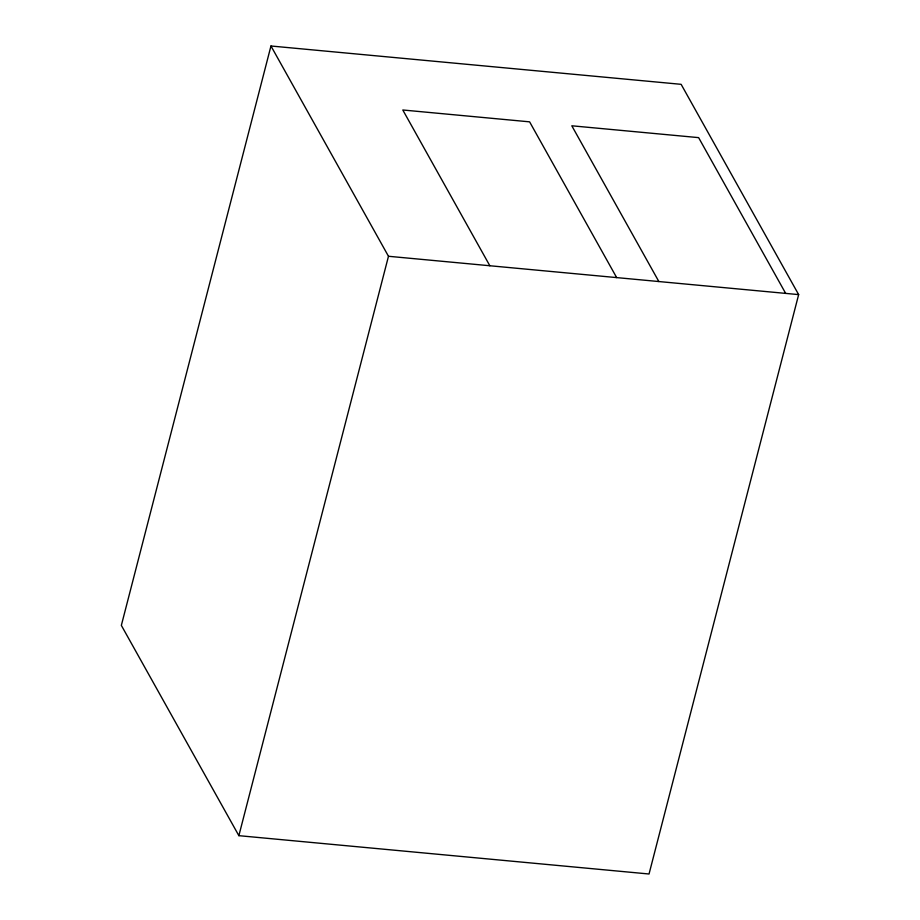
<?xml version="1.0" encoding="UTF-8"?>
<svg xmlns="http://www.w3.org/2000/svg" width="920" height="920" viewBox="0 0 920 920"><rect width="100%" height="100%" fill="white"/><g stroke="black" fill="none" stroke-linecap="round" stroke-linejoin="round"><path stroke-width="1.38" d="M270.963 46L121.348 625.393L238.867 835.67L649.037 874L798.652 294.607L681.133 84.329L270.963 46L388.481 256.277L238.867 835.67M388.481 256.277L798.652 294.607M785.668 293.388L698.625 137.632L571.803 125.787L658.858 281.543M616.664 277.598L529.609 121.842L402.787 109.986L489.842 265.753"/></g></svg>
